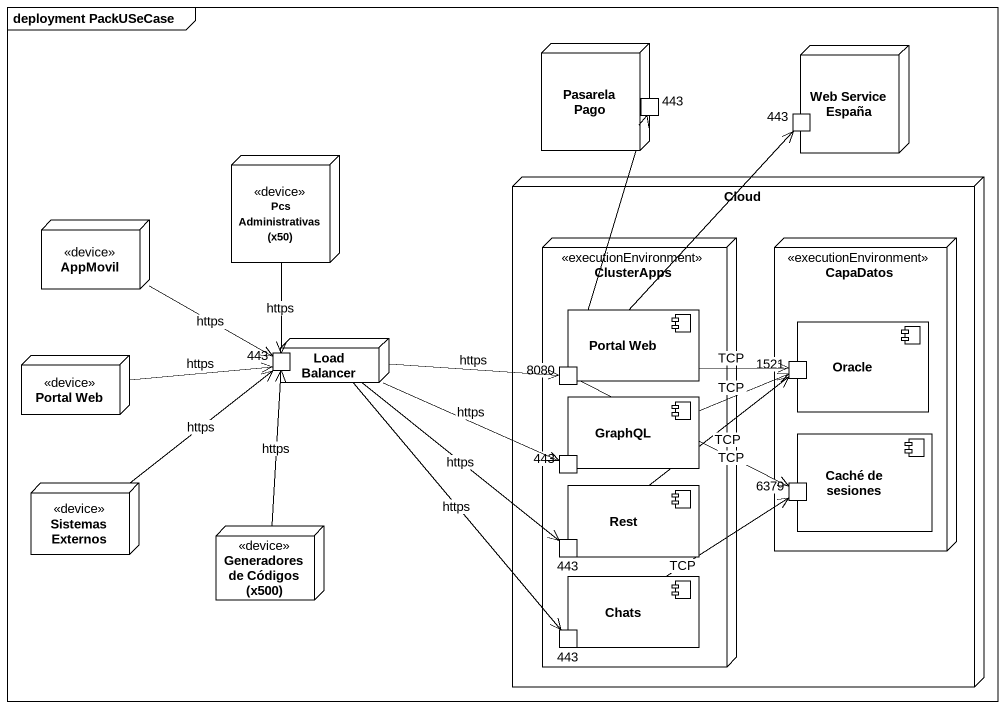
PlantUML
@startuml
mainframe deployment PackUSeCase
node "Pasarela Pago" as Pasarela_Pago {
  port "443" as p443
}
node "Web Service España" as Web_Service_España {
  port "443" as p443_2
}
node "Pcs Administrativas (x50)" as Pcs_Administrativas_x50 <<device>>
node "Cloud" as Cloud_ {
  node ClusterApps <<executionEnvironment>> {
    component "Portal Web" as Portal_Web {
      port "8080" as p8080
    }
    component GraphQL {
      port "443" as p443_4
    }
    component Rest {
      port "443" as p443_5
    }
    component Chats {
      port "443" as p443_6
    }
  }
  node CapaDatos <<executionEnvironment>> {
    component Oracle {
      port "1521" as p1521
    }
    component "Caché de sesiones" as Caché_de_sesiones {
      port "6379" as p6379
    }
  }
}
node AppMovil <<device>>
node "Portal Web" as Portal_Web_2 <<device>>
node "Load Balancer" as Load_Balancer {
  port "443" as p443_3
}
node "Sistemas Externos" as Sistemas_Externos <<device>>
node "Generadores de Códigos (x500)" as Generadores_de_Códigos_x500 <<device>>
Pcs_Administrativas_x50 --> p443_3 : https
AppMovil -right-> p443_3 : https
Portal_Web_2 -right-> p443_3 : https
Load_Balancer -right-> p8080 : https
Load_Balancer -right-> p443_4 : https
Load_Balancer --> p443_5 : https
Load_Balancer --> p443_6 : https
p8080 -up-> p443
p8080 -up-> p443_2
p8080 -right-> p1521 : TCP
p8080 -right-> p6379 : TCP
p443_4 -right-> p1521 : TCP
Sistemas_Externos -up-> p443_3 : https
Generadores_de_Códigos_x500 -up-> p443_3 : https
p443_5 -up-> p1521 : TCP
p443_6 -up-> p6379 : TCP
@enduml
